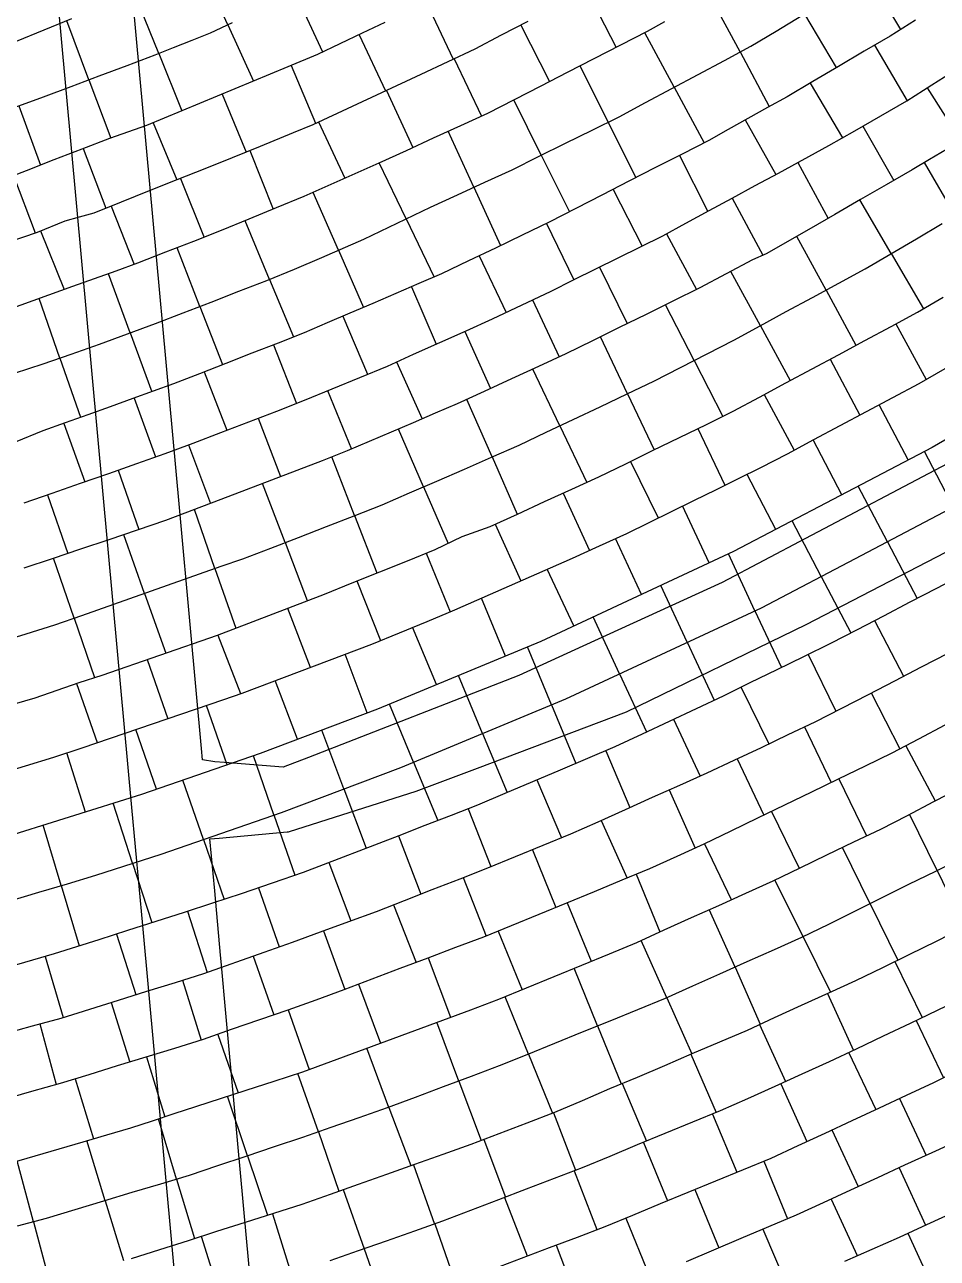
# Model space of a CAD drawing. Extents: x 720124 to 720679, y 1579628 to 1580856.
# Drawn here: x 720268.1 to 720329.2, y 1580350.2 to 1580432.8 of the extents above; entities that cross this region are included whole.
import ezdxf

# ---------------------------------------------------------------- set-up
doc = ezdxf.new("R2010")
doc.units = 0
doc.layers.add('10016_0502_PANTES', color=7, linetype='Continuous')
doc.layers.add('AGROCAD PLL', color=7, linetype='Continuous')
doc.layers.add('GT01-0010016-0502', color=30, linetype='Continuous', lineweight=25)

msp = doc.modelspace()

# ---------------------------------------------------------------- linework, layer by layer
at = {"layer": '10016_0502_PANTES'}
for points in [[(720382.511, 1580440.161), (720373.103, 1580432.314), (720369.644, 1580429.769), (720359.696, 1580422.448), (720345.488, 1580412.624), (720339.982, 1580409.357), (720335.926, 1580406.949), (720329.897, 1580403.372), (720320.416, 1580398.369), (720314.821, 1580395.417), (720305.498, 1580391.149), (720304.961, 1580390.903), (720301.225, 1580389.192), (720287.142, 1580383.716), (720287.142, 1580383.716), (720285.449, 1580383.057), (720281.507, 1580383.374), (720280.869, 1580383.425), (720280.052, 1580383.556), (720279.983, 1580384.306), (720279.244, 1580392.369), (720278.504, 1580400.433), (720276.072, 1580426.94), (720270.309, 1580489.763)], [(720268.439, 1580455.262), (720274.046, 1580394.001), (720275.294, 1580380.364), (720276.016, 1580372.472), (720280.262, 1580326.083), (720285.825, 1580265.298), (720287.867, 1580242.982), (720294.408, 1580231.714), (720294.408, 1580231.714), (720320.137, 1580187.392), (720334.755, 1580162.21), (720355.713, 1580126.107), (720361.404, 1580116.303), (720363.627, 1580112.287), (720365.639, 1580108.498), (720372.713, 1580094.882), (720384.837, 1580071.561)], [(720336.727, 1580168.72), (720292.867, 1580243.87), (720286.406, 1580314.29), (720286.219, 1580316.336), (720281.631, 1580366.342), (720281.292, 1580370.042), (720281.251, 1580370.484), (720280.857, 1580374.783), (720280.539, 1580378.258), (720281.167, 1580378.315), (720285.705, 1580378.722), (720285.791, 1580378.734), (720285.875, 1580378.756), (720294.355, 1580381.444), (720298.452, 1580382.989), (720308.428, 1580386.752), (720320.453, 1580392.612), (720332.903, 1580399.058), (720347.853, 1580407.825), (720358.366, 1580414.876), (720368.883, 1580422.598), (720372.239, 1580425.062), (720386.124, 1580436.467)]]:
    msp.add_lwpolyline(points, dxfattribs=at)
at = {"layer": 'AGROCAD PLL', "color": 3, "true_color": 0x00ff00}
for points in [[(720281.727, 1580432.747), (720279.968, 1580436.576)], [(720324.629, 1580436.031), (720326.77, 1580432.434)], [(720324.629, 1580436.031), (720326.77, 1580432.434)], [(720277.113, 1580430.825), (720275.53, 1580434.758)], [(720295.046, 1580434.218), (720296.824, 1580430.452)], [(720316.03, 1580430.929), (720314.036, 1580434.667)], [(720320.337, 1580433.466), (720322.47, 1580429.881)], [(720320.337, 1580433.466), (720322.47, 1580429.881)], [(720272.434, 1580429.062), (720270.949, 1580433.019)], [(720301.346, 1580432.727), (720303.279, 1580428.948)], [(720290.523, 1580432.087), (720292.296, 1580428.331)], [(720285.97, 1580430.022), (720287.609, 1580426.16)], [(720307.2, 1580426.236), (720305.332, 1580430.001)], [(720272.434, 1580429.062), (720273.895, 1580425.17)], [(720272.434, 1580429.062), (720273.895, 1580425.17)], [(720292.353, 1580428.357), (720294.124, 1580424.534)], [(720311.622, 1580428.568), (720313.621, 1580424.841)], [(720311.622, 1580428.568), (720313.621, 1580424.841)], [(720328.545, 1580428.523), (720330.807, 1580424.985)], [(720281.353, 1580428.103), (720282.961, 1580424.23)], [(720267.749, 1580427.316), (720269.202, 1580423.361)], [(720267.749, 1580427.316), (720269.202, 1580423.361)], [(720287.816, 1580426.256), (720289.566, 1580422.477)], [(720307.2, 1580426.236), (720309.048, 1580422.509)], [(720307.2, 1580426.236), (720309.048, 1580422.509)], [(720316.378, 1580426.377), (720318.416, 1580422.723)], [(720324.247, 1580425.971), (720326.319, 1580422.328)], [(720283.204, 1580424.327), (720284.775, 1580420.411)], [(720302.72, 1580424.014), (720304.598, 1580420.228)], [(720302.72, 1580424.014), (720304.598, 1580420.228)], [(720311.981, 1580423.999), (720313.868, 1580420.263)], [(720319.887, 1580423.524), (720321.921, 1580419.794)], [(720289.138, 1580417.654), (720287.439, 1580421.534)], [(720326.143, 1580417.431), (720324.042, 1580421.023)], [(720273.916, 1580420.62), (720275.474, 1580416.703)], [(720303.073, 1580419.454), (720304.891, 1580415.673)], [(720269.207, 1580418.959), (720270.784, 1580415.031)], [(720311.095, 1580418.76), (720313.105, 1580415.026)], [(720279.869, 1580413.904), (720278.343, 1580417.823)], [(720289.138, 1580417.654), (720290.812, 1580413.83)], [(720289.138, 1580417.654), (720290.812, 1580413.83)], [(720298.567, 1580417.289), (720300.365, 1580413.499)], [(720275.198, 1580412.121), (720273.738, 1580416.084)], [(720306.619, 1580416.532), (720308.475, 1580412.747)], [(720284.531, 1580415.71), (720286.135, 1580411.853)], [(720284.531, 1580415.71), (720286.135, 1580411.853)], [(720294.021, 1580415.209), (720295.683, 1580411.374)], [(720270.487, 1580410.446), (720269.097, 1580414.421)], [(720302.129, 1580414.331), (720303.927, 1580410.521)], [(720321.783, 1580414.985), (720323.786, 1580411.296)], [(720321.783, 1580414.985), (720323.786, 1580411.296)], [(720279.869, 1580413.904), (720281.388, 1580410.003)], [(720279.869, 1580413.904), (720281.388, 1580410.003)], [(720312.959, 1580410.281), (720311.04, 1580414.012)], [(720289.426, 1580413.237), (720291.091, 1580409.358)], [(720317.387, 1580412.604), (720319.389, 1580408.937)], [(720317.387, 1580412.604), (720319.389, 1580408.937)], [(720326.454, 1580412.729), (720328.476, 1580409.003)], [(720275.198, 1580412.121), (720276.645, 1580408.191)], [(720275.198, 1580412.121), (720276.645, 1580408.191)], [(720297.592, 1580412.23), (720299.31, 1580408.399)], [(720308.483, 1580408.055), (720306.677, 1580411.859)], [(720284.805, 1580411.329), (720286.323, 1580407.412)], [(720270.487, 1580410.446), (720271.875, 1580406.477)], [(720270.487, 1580410.446), (720271.875, 1580406.477)], [(720293.033, 1580410.179), (720294.749, 1580406.373)], [(720312.959, 1580410.281), (720314.884, 1580406.541)], [(720312.959, 1580410.281), (720314.884, 1580406.541)], [(720322.049, 1580410.364), (720324.052, 1580406.63)], [(720280.146, 1580409.514), (720281.679, 1580405.621)], [(720303.966, 1580405.911), (720302.163, 1580409.71)], [(720275.463, 1580407.763), (720276.891, 1580403.823)], [(720288.415, 1580408.262), (720290.011, 1580404.345)], [(720299.423, 1580403.824), (720297.742, 1580407.678)], [(720308.483, 1580408.055), (720310.267, 1580404.296)], [(720308.483, 1580408.055), (720310.267, 1580404.296)], [(720317.646, 1580407.993), (720319.657, 1580404.288)], [(720327.278, 1580403.62), (720325.34, 1580407.315)], [(720270.757, 1580406.073), (720272.168, 1580402.169)], [(720283.771, 1580406.41), (720285.259, 1580402.508)], [(720294.84, 1580401.824), (720293.167, 1580405.691)], [(720303.966, 1580405.911), (720305.763, 1580402.124)], [(720303.966, 1580405.911), (720305.763, 1580402.124)], [(720313.195, 1580405.719), (720315.018, 1580401.927)], [(720279.096, 1580404.636), (720280.57, 1580400.71)], [(720290.226, 1580399.9), (720288.698, 1580403.823)], [(720299.423, 1580403.824), (720301.097, 1580399.986)], [(720299.423, 1580403.824), (720301.097, 1580399.986)], [(720308.7, 1580403.528), (720310.554, 1580399.743)], [(720330.319, 1580400.472), (720328.368, 1580404.192)], [(720274.392, 1580402.944), (720275.783, 1580398.963)], [(720285.564, 1580398.094), (720284.05, 1580402.042)], [(720318.422, 1580398.976), (720316.494, 1580402.651)], [(720325.891, 1580398.15), (720323.94, 1580401.87)], [(720269.671, 1580401.297), (720271.037, 1580397.368)], [(720304.176, 1580401.401), (720305.94, 1580397.563)], [(720280.874, 1580396.361), (720279.507, 1580400.308)], [(720313.956, 1580396.73), (720312.182, 1580400.542)], [(720321.463, 1580395.828), (720319.512, 1580399.547)], [(720276.161, 1580394.694), (720274.764, 1580398.62)], [(720299.629, 1580399.321), (720301.35, 1580395.526)], [(720285.564, 1580398.094), (720287.054, 1580394.208)], [(720285.564, 1580398.094), (720287.054, 1580394.208)], [(720271.448, 1580393.023), (720270.068, 1580397.042)], [(720295.024, 1580397.386), (720296.611, 1580393.455)], [(720317.025, 1580393.526), (720315.252, 1580397.333)], [(720280.874, 1580396.361), (720282.263, 1580392.355)], [(720280.874, 1580396.361), (720282.263, 1580392.355)], [(720304.89, 1580392.51), (720303.124, 1580396.304)], [(720312.492, 1580391.416), (720310.719, 1580395.223)], [(720285.73, 1580393.696), (720287.258, 1580389.745)], [(720300.314, 1580390.499), (720298.708, 1580394.368)], [(720271.448, 1580393.023), (720272.813, 1580389.05)], [(720271.448, 1580393.023), (720272.813, 1580389.05)], [(720307.959, 1580389.306), (720306.186, 1580393.113)], [(720317.025, 1580393.526), (720318.795, 1580389.724)], [(720317.025, 1580393.526), (720318.795, 1580389.724)], [(720325.037, 1580392.867), (720326.975, 1580389.147)], [(720295.696, 1580388.582), (720294.103, 1580392.419)], [(720281.067, 1580391.893), (720282.58, 1580387.979)], [(720303.408, 1580387.236), (720301.798, 1580391.115)], [(720291.069, 1580386.688), (720289.584, 1580390.624)], [(720320.582, 1580390.598), (720322.431, 1580386.802)], [(720276.342, 1580390.255), (720277.711, 1580386.304)], [(720271.603, 1580388.664), (720272.994, 1580384.702)], [(720286.391, 1580384.923), (720284.907, 1580388.856)], [(720298.79, 1580385.319), (720297.18, 1580389.198)], [(720316.092, 1580388.4), (720317.944, 1580384.617)], [(720324.805, 1580388.029), (720326.733, 1580384.282)], [(720281.691, 1580383.218), (720280.314, 1580387.193)], [(720294.172, 1580383.402), (720292.562, 1580387.281)], [(720311.572, 1580386.261), (720313.345, 1580382.454)], [(720276.966, 1580381.582), (720275.579, 1580385.586)], [(720289.505, 1580381.609), (720288.023, 1580385.539)], [(720284.822, 1580379.858), (720283.447, 1580383.827)], [(720327.124, 1580384.49), (720329.093, 1580380.799)], [(720294.172, 1580383.402), (720295.798, 1580379.484)], [(720294.172, 1580383.402), (720295.798, 1580379.484)], [(720315.832, 1580383.619), (720317.613, 1580379.844)], [(720280.097, 1580378.221), (720278.723, 1580382.19)], [(720302.433, 1580382.206), (720304.074, 1580378.337)], [(720322.64, 1580382.281), (720324.48, 1580378.453)], [(720275.359, 1580376.625), (720274.064, 1580380.64)], [(720297.822, 1580380.274), (720299.343, 1580376.412)], [(720318.141, 1580380.099), (720319.98, 1580376.295)], [(720329.215, 1580376.14), (720327.37, 1580379.907)], [(720329.215, 1580376.14), (720327.37, 1580379.907)], [(720270.587, 1580375.133), (720269.385, 1580379.175)], [(720306.723, 1580379.494), (720308.462, 1580375.637)], [(720293.165, 1580378.455), (720294.649, 1580374.56)], [(720302.122, 1580377.537), (720303.704, 1580373.677)], [(720324.736, 1580373.919), (720322.89, 1580377.688)], [(720324.736, 1580373.919), (720322.89, 1580377.688)], [(720275.359, 1580376.625), (720276.642, 1580372.652)], [(720275.359, 1580376.625), (720276.642, 1580372.652)], [(720288.493, 1580376.674), (720289.979, 1580372.774)], [(720297.482, 1580375.675), (720299.033, 1580371.752)], [(720309.073, 1580375.888), (720310.655, 1580372.027)], [(720329.215, 1580376.14), (720331.062, 1580372.369)], [(720270.587, 1580375.133), (720271.79, 1580371.091)], [(720270.587, 1580375.133), (720271.79, 1580371.091)], [(720283.79, 1580374.977), (720285.169, 1580371.024)], [(720304.45, 1580373.983), (720306.053, 1580370.07)], [(720324.736, 1580373.919), (720326.584, 1580370.146)], [(720315.688, 1580369.665), (720313.969, 1580373.528)], [(720315.688, 1580369.665), (720313.969, 1580373.528)], [(720288.14, 1580372.109), (720289.561, 1580368.179)], [(720299.827, 1580372.078), (720301.431, 1580368.164)], [(720311.121, 1580367.63), (720309.408, 1580371.458)], [(720311.121, 1580367.63), (720309.408, 1580371.458)], [(720269.512, 1580370.38), (720270.705, 1580366.301)], [(720283.439, 1580370.407), (720284.819, 1580366.473)], [(720295.158, 1580370.291), (720296.647, 1580366.324)], [(720315.688, 1580369.665), (720317.381, 1580365.859)], [(720326.39, 1580370.051), (720328.228, 1580366.299)], [(720306.492, 1580365.739), (720304.931, 1580369.607)], [(720306.492, 1580365.739), (720304.931, 1580369.607)], [(720278.704, 1580368.803), (720279.951, 1580364.793)], [(720290.48, 1580368.525), (720291.956, 1580364.592)], [(720273.932, 1580367.311), (720275.172, 1580363.323)], [(720301.862, 1580363.852), (720300.296, 1580367.697)], [(720301.862, 1580363.852), (720300.296, 1580367.697)], [(720321.871, 1580367.912), (720323.622, 1580364.102)], [(720285.784, 1580366.809), (720287.179, 1580362.822)], [(720269.145, 1580365.87), (720270.251, 1580361.816)], [(720297.2, 1580362.046), (720295.722, 1580365.982)], [(720297.2, 1580362.046), (720295.722, 1580365.982)], [(720306.492, 1580365.739), (720308.059, 1580361.857)], [(720317.323, 1580365.833), (720319.077, 1580362.017)], [(720327.813, 1580366.102), (720329.635, 1580362.265)], [(720292.519, 1580360.289), (720291.033, 1580364.246)], [(720292.519, 1580360.289), (720291.033, 1580364.246)], [(720323.301, 1580363.949), (720325.11, 1580360.136)], [(720276.292, 1580363.669), (720277.514, 1580359.66)], [(720287.798, 1580358.64), (720286.434, 1580362.563)], [(720287.798, 1580358.64), (720286.434, 1580362.563)], [(720271.514, 1580362.196), (720272.736, 1580358.187)], [(720297.2, 1580362.046), (720298.689, 1580358.08)], [(720308.134, 1580361.889), (720309.772, 1580358.028)], [(720318.752, 1580361.872), (720320.487, 1580357.996)], [(720283.059, 1580357.047), (720281.719, 1580361.035)], [(720283.059, 1580357.047), (720281.719, 1580361.035)], [(720326.706, 1580360.878), (720328.478, 1580357.073)], [(720292.519, 1580360.289), (720293.982, 1580356.39)], [(720314.183, 1580359.843), (720315.804, 1580355.943)], [(720278.311, 1580355.482), (720277.086, 1580359.519)], [(720278.311, 1580355.482), (720277.086, 1580359.519)], [(720287.798, 1580358.64), (720289.174, 1580354.683)], [(720322.169, 1580358.776), (720323.935, 1580354.985)], [(720273.524, 1580354.038), (720272.297, 1580358.061)], [(720273.524, 1580354.038), (720272.297, 1580358.061)], [(720309.559, 1580357.94), (720311.16, 1580354.033)], [(720268.728, 1580352.626), (720267.644, 1580356.703)], [(720268.728, 1580352.626), (720267.644, 1580356.703)], [(720283.059, 1580357.047), (720284.398, 1580353.064)], [(720294.159, 1580356.452), (720295.566, 1580352.475)], [(720317.625, 1580356.692), (720319.206, 1580352.833)], [(720304.932, 1580356.047), (720306.443, 1580352.105)], [(720326.669, 1580356.241), (720328.434, 1580352.401)], [(720289.447, 1580354.78), (720290.855, 1580350.819)], [(720313.002, 1580354.787), (720314.601, 1580350.883)], [(720273.524, 1580354.038), (720274.747, 1580350.028)], [(720300.262, 1580354.26), (720301.765, 1580350.341)], [(720322.126, 1580354.153), (720323.868, 1580350.364)], [(720284.716, 1580353.165), (720285.985, 1580349.155)], [(720295.589, 1580352.483), (720296.972, 1580348.527)], [(720308.379, 1580352.882), (720309.973, 1580348.99)], [(720279.948, 1580351.657), (720281.223, 1580347.61)], [(720317.552, 1580352.135), (720319.173, 1580348.312)], [(720327.262, 1580351.862), (720329.007, 1580348.066)], [(720290.872, 1580350.825), (720292.246, 1580346.871)], [(720303.718, 1580351.074), (720305.208, 1580347.106)]]:
    msp.add_lwpolyline(points, dxfattribs=at)
at = {"layer": 'AGROCAD PLL', "color": 1, "true_color": 0xff0000}
for points in [[(720305.79, 1580435.018), (720307.738, 1580431.232)], [(720286.284, 1580434.806), (720288.081, 1580430.934)], [(720286.284, 1580434.806), (720288.081, 1580430.934)], [(720325.032, 1580431.387), (720327.207, 1580427.668)], [(720296.881, 1580430.479), (720298.708, 1580426.628)], [(720320.724, 1580428.849), (720322.88, 1580425.186)], [(720272.043, 1580424.462), (720273.569, 1580420.482)], [(720278.561, 1580422.471), (720280.146, 1580418.523)], [(720298.202, 1580421.874), (720299.988, 1580417.966)], [(720298.202, 1580421.874), (720299.988, 1580417.966)], [(720307.526, 1580421.728), (720309.473, 1580417.943)], [(720315.493, 1580421.139), (720317.545, 1580417.326)], [(720284.531, 1580415.71), (720282.899, 1580419.637)], [(720293.672, 1580419.76), (720295.544, 1580415.865)], [(720293.672, 1580419.76), (720295.544, 1580415.865)], [(720326.143, 1580417.431), (720328.298, 1580413.748)], [(720326.143, 1580417.431), (720328.298, 1580413.748)], [(720325.891, 1580398.15), (720327.884, 1580394.35)], [(720325.891, 1580398.15), (720327.884, 1580394.35)], [(720290.383, 1580395.526), (720291.967, 1580391.543)], [(720321.463, 1580395.828), (720323.449, 1580392.04)], [(720321.463, 1580395.828), (720323.449, 1580392.04)], [(720276.161, 1580394.694), (720277.587, 1580390.686)], [(720276.161, 1580394.694), (720277.587, 1580390.686)], [(720312.492, 1580391.416), (720314.299, 1580387.534)], [(720312.492, 1580391.416), (720314.299, 1580387.534)], [(720307.959, 1580389.306), (720309.769, 1580385.417)], [(720307.959, 1580389.306), (720309.769, 1580385.417)], [(720303.408, 1580387.236), (720305.037, 1580383.31)], [(720303.408, 1580387.236), (720305.037, 1580383.31)], [(720298.79, 1580385.319), (720300.433, 1580381.362)], [(720298.79, 1580385.319), (720300.433, 1580381.362)], [(720289.505, 1580381.609), (720291.005, 1580377.632)], [(720289.505, 1580381.609), (720291.005, 1580377.632)], [(720311.286, 1580381.538), (720313.022, 1580377.635)], [(720284.822, 1580379.858), (720286.219, 1580375.825)], [(720284.822, 1580379.858), (720286.219, 1580375.825)], [(720280.097, 1580378.221), (720281.489, 1580374.204)], [(720280.097, 1580378.221), (720281.489, 1580374.204)], [(720320.254, 1580371.702), (720318.362, 1580375.517)], [(720320.254, 1580371.702), (720318.362, 1580375.517)], [(720279.04, 1580373.415), (720280.359, 1580369.326)], [(720274.28, 1580371.887), (720275.587, 1580367.833)], [(720301.862, 1580363.852), (720303.469, 1580359.907)], [(720312.734, 1580363.85), (720314.416, 1580359.939)]]:
    msp.add_lwpolyline(points, dxfattribs=at)
at = {"layer": 'AGROCAD PLL', "color": 5, "true_color": 0x0000ff}
for points in [[(720281.727, 1580432.747), (720283.46, 1580428.978)], [(720281.727, 1580432.747), (720283.46, 1580428.978)], [(720311.622, 1580428.568), (720309.662, 1580432.221)], [(720277.113, 1580430.825), (720278.659, 1580426.985)], [(720277.113, 1580430.825), (720278.659, 1580426.985)], [(720316.03, 1580430.929), (720317.981, 1580427.271)], [(720316.03, 1580430.929), (720317.981, 1580427.271)], [(720302.72, 1580424.014), (720300.882, 1580427.72)], [(720276.735, 1580426.186), (720278.318, 1580422.373)], [(720298.202, 1580421.874), (720296.49, 1580425.621)], [(720293.672, 1580419.76), (720291.874, 1580423.499)], [(720330.456, 1580419.961), (720328.371, 1580423.525)], [(720267.38, 1580422.658), (720268.843, 1580418.821)], [(720321.783, 1580414.985), (720319.829, 1580418.586)], [(720317.387, 1580412.604), (720315.398, 1580416.246)], [(720322.85, 1580401.298), (720320.925, 1580404.968)], [(720294.84, 1580401.824), (720296.478, 1580398.039)], [(720294.84, 1580401.824), (720296.478, 1580398.039)], [(720290.226, 1580399.9), (720291.722, 1580396.058)], [(720290.226, 1580399.9), (720291.722, 1580396.058)], [(720309.423, 1580394.62), (720307.685, 1580398.355)], [(720320.35, 1580385.759), (720322.122, 1580382.027)], [(720272.205, 1580380.058), (720270.966, 1580384.014)], [(720307.037, 1580384.158), (720308.647, 1580380.361)], [(720313.642, 1580377.917), (720315.434, 1580374.191)], [(720292.828, 1580373.846), (720294.353, 1580369.99)], [(720320.254, 1580371.702), (720322.085, 1580368.01)], [(720311.121, 1580367.63), (720312.799, 1580363.878)], [(720281.059, 1580365.175), (720282.426, 1580361.265)], [(720303.534, 1580359.931), (720305.004, 1580356.075)], [(720298.863, 1580358.146), (720300.334, 1580354.288)], [(720278.311, 1580355.482), (720279.513, 1580351.52)], [(720268.728, 1580352.626), (720269.793, 1580348.616)]]:
    msp.add_lwpolyline(points, dxfattribs=at)
at = {"layer": 'GT01-0010016-0502'}
for points in [[(720376.311, 1580436.948), (720368.159, 1580430.398), (720359.786, 1580424.125), (720352.661, 1580419.125), (720345.398, 1580414.327), (720337.219, 1580409.267), (720328.892, 1580404.467), (720322.243, 1580400.98), (720315.593, 1580397.492), (720302.679, 1580391.481), (720291.764, 1580386.95), (720283.902, 1580383.984), (720275.961, 1580381.233), (720266.251, 1580378.194)], [(720267.162, 1580374.102), (720269.078, 1580374.684), (720270.994, 1580375.254), (720272.91, 1580375.835), (720277.276, 1580377.244), (720285.331, 1580380.035), (720293.311, 1580383.045), (720304.371, 1580387.635), (720317.456, 1580393.726), (720324.187, 1580397.256), (720330.917, 1580400.786), (720339.373, 1580405.661), (720347.661, 1580410.788), (720355.025, 1580415.653), (720362.252, 1580420.724), (720370.734, 1580427.08), (720379.005, 1580433.725)], [(720267.466, 1580409.441), (720269.371, 1580410.056), (720271.254, 1580410.714), (720273.137, 1580411.362), (720276.891, 1580412.745), (720278.752, 1580413.469), (720280.613, 1580414.194), (720282.484, 1580414.919), (720284.345, 1580415.632), (720286.195, 1580416.401), (720288.033, 1580417.17), (720290.834, 1580418.396), (720295.299, 1580420.543), (720297.116, 1580421.378), (720298.943, 1580422.213), (720300.76, 1580423.037), (720302.544, 1580423.927), (720304.338, 1580424.817), (720306.133, 1580425.707), (720307.927, 1580426.597), (720309.689, 1580427.542), (720311.451, 1580428.476), (720313.212, 1580429.421), (720314.974, 1580430.366), (720316.746, 1580431.312), (720318.453, 1580432.334), (720320.171, 1580433.367)], [(720292.255, 1580432.9), (720290.74, 1580432.189), (720289.235, 1580431.479), (720287.73, 1580430.768), (720285.758, 1580429.932), (720276.298, 1580426.005), (720273.825, 1580425.146), (720271.964, 1580424.432), (720270.093, 1580423.708), (720268.232, 1580422.983), (720266.361, 1580422.269)], [(720310.969, 1580432.943), (720309.798, 1580432.291), (720308.026, 1580431.379), (720306.242, 1580430.467), (720304.458, 1580429.554), (720302.686, 1580428.642), (720300.902, 1580427.73), (720299.13, 1580426.818), (720297.302, 1580425.994), (720295.485, 1580425.159), (720293.669, 1580424.324), (720291.852, 1580423.49), (720286.832, 1580421.265), (720284.982, 1580420.496), (720283.143, 1580419.739), (720281.294, 1580418.97), (720279.433, 1580418.245), (720277.562, 1580417.521), (720275.701, 1580416.785), (720274.249, 1580416.263), (720272.785, 1580415.752), (720271.333, 1580415.23), (720267.073, 1580413.688)], [(720267.108, 1580418.214), (720268.991, 1580418.873), (720270.852, 1580419.62), (720271.81, 1580419.894), (720272.779, 1580420.168), (720274.629, 1580420.903), (720276.489, 1580421.65), (720278.35, 1580422.386), (720280.21, 1580423.133), (720282.06, 1580423.868), (720283.921, 1580424.615), (720286.135, 1580425.54), (720287.45, 1580426.086), (720294.682, 1580429.435), (720296.487, 1580430.292), (720298.293, 1580431.149), (720300.065, 1580432.072), (720301.849, 1580432.984)], [(720327.761, 1580433.057), (720326.065, 1580431.991), (720324.336, 1580430.98), (720322.619, 1580429.969), (720320.89, 1580428.946), (720319.172, 1580427.935), (720317.862, 1580427.204), (720316.552, 1580426.474), (720315.241, 1580425.743), (720313.931, 1580425.001), (720312.158, 1580424.089), (720310.375, 1580423.188), (720308.591, 1580422.276), (720306.819, 1580421.364), (720305.035, 1580420.452), (720303.252, 1580419.539), (720301.446, 1580418.671), (720299.651, 1580417.803), (720297.846, 1580416.946), (720296.04, 1580416.078), (720294.513, 1580415.423), (720292.976, 1580414.757), (720291.449, 1580414.101), (720289.912, 1580413.446), (720288.385, 1580412.791), (720286.847, 1580412.135), (720285.105, 1580411.445), (720283.352, 1580410.765), (720281.599, 1580410.086), (720279.846, 1580409.395), (720278.092, 1580408.716), (720275.371, 1580407.729), (720273.864, 1580407.185), (720272.358, 1580406.651), (720270.852, 1580406.107), (720269.346, 1580405.562), (720267.496, 1580404.805)], [(720267.504, 1580427.226), (720269.387, 1580427.918), (720271.258, 1580428.62), (720273.13, 1580429.323), (720275.002, 1580430.026), (720276.873, 1580430.728), (720278.11, 1580431.226), (720279.347, 1580431.724), (720280.584, 1580432.222), (720282.056, 1580432.899)], [(720271.262, 1580433.147), (720269.412, 1580432.389), (720267.562, 1580431.631)], [(720268.093, 1580400.748), (720269.987, 1580401.407), (720271.87, 1580402.065), (720273.763, 1580402.724), (720275.646, 1580403.382), (720277.54, 1580404.052), (720279.412, 1580404.755), (720281.272, 1580405.468), (720283.144, 1580406.171), (720285.016, 1580406.884), (720286.865, 1580407.631), (720288.726, 1580408.389), (720290.575, 1580409.147), (720292.425, 1580409.905), (720294.177, 1580410.695), (720295.93, 1580411.485), (720297.693, 1580412.275), (720299.445, 1580413.065), (720303.389, 1580414.926), (720304.883, 1580415.669), (720306.376, 1580416.413), (720307.87, 1580417.145), (720309.364, 1580417.889), (720310.857, 1580418.632), (720312.404, 1580419.465), (720313.951, 1580420.309), (720315.498, 1580421.141), (720317.044, 1580421.985), (720318.591, 1580422.817), (720321.974, 1580424.662), (720323.703, 1580425.662), (720325.443, 1580426.651), (720327.183, 1580427.652), (720328.867, 1580428.729), (720330.552, 1580429.795)], [(720329.844, 1580424.41), (720328.706, 1580423.725), (720327.558, 1580423.04), (720325.818, 1580422.04), (720324.089, 1580421.051), (720322.36, 1580420.051), (720320.632, 1580419.039), (720317.764, 1580417.421), (720316.851, 1580417.025), (720315.089, 1580416.08), (720313.327, 1580415.135), (720311.533, 1580414.256), (720309.738, 1580413.366), (720307.944, 1580412.487), (720306.149, 1580411.597), (720304.354, 1580410.718), (720302.538, 1580409.883), (720300.721, 1580409.048), (720298.905, 1580408.213), (720297.088, 1580407.378), (720295.615, 1580406.745), (720294.142, 1580406.113), (720292.68, 1580405.48), (720291.207, 1580404.858), (720289.734, 1580404.226), (720288.045, 1580403.569), (720286.346, 1580402.923), (720284.657, 1580402.278), (720282.968, 1580401.621), (720281.269, 1580400.975), (720277.558, 1580399.57), (720275.664, 1580398.923), (720273.77, 1580398.286), (720271.876, 1580397.65), (720269.982, 1580397.013), (720268.088, 1580396.377)], [(720266.33, 1580391.393), (720268.235, 1580391.985), (720270.151, 1580392.577), (720271.969, 1580393.202), (720279.845, 1580396.005), (720281.287, 1580396.504), (720282.739, 1580397.004), (720284.611, 1580397.729), (720286.471, 1580398.442), (720288.343, 1580399.167), (720290.204, 1580399.892), (720292.064, 1580400.616), (720293.903, 1580401.418), (720295.731, 1580402.209), (720297.569, 1580403.011), (720299.397, 1580403.813), (720301.235, 1580404.615), (720303.041, 1580405.472), (720304.846, 1580406.329), (720306.652, 1580407.186), (720308.458, 1580408.042), (720310.263, 1580408.899), (720312.047, 1580409.812), (720313.819, 1580410.724), (720315.603, 1580411.647), (720317.364, 1580412.592), (720319.115, 1580413.548), (720320.877, 1580414.493), (720322.638, 1580415.449), (720324.4, 1580416.405), (720326.118, 1580417.417), (720327.846, 1580418.428), (720329.564, 1580419.439)], [(720266.918, 1580387.148), (720268.845, 1580387.696), (720271.777, 1580388.726), (720273.33, 1580389.212), (720281.045, 1580391.884), (720288.199, 1580394.65), (720290.06, 1580395.397), (720291.91, 1580396.133), (720293.77, 1580396.88), (720295.62, 1580397.626), (720297.425, 1580398.494), (720299.308, 1580399.175), (720301.125, 1580399.999), (720302.941, 1580400.834), (720304.758, 1580401.669), (720306.574, 1580402.493), (720308.38, 1580403.372), (720310.174, 1580404.251), (720311.969, 1580405.13), (720313.775, 1580405.998), (720315.569, 1580406.877), (720317.331, 1580407.822), (720319.092, 1580408.778), (720320.854, 1580409.723), (720322.616, 1580410.668), (720324.377, 1580411.613), (720326.139, 1580412.558), (720327.901, 1580413.515), (720329.618, 1580414.526)], [(720266.267, 1580382.572), (720268.183, 1580383.142), (720270.099, 1580383.723), (720271.993, 1580384.36), (720273.887, 1580385.007), (720275.781, 1580385.655), (720277.675, 1580386.291), (720279.568, 1580386.938), (720281.462, 1580387.586), (720282.689, 1580388.017), (720291.38, 1580391.303), (720293.23, 1580392.061), (720295.079, 1580392.819), (720296.929, 1580393.587), (720304.809, 1580397.043), (720306.626, 1580397.878), (720308.453, 1580398.702), (720309.947, 1580399.446), (720311.441, 1580400.178), (720312.934, 1580400.911), (720314.439, 1580401.643), (720315.933, 1580402.376), (720317.426, 1580403.108), (720319.199, 1580404.042), (720320.96, 1580404.987), (720322.722, 1580405.921), (720324.495, 1580406.867), (720326.256, 1580407.801), (720328.018, 1580408.735), (720329.747, 1580409.746)], [(720330.958, 1580395.945), (720329.175, 1580395.022), (720327.402, 1580394.099), (720325.63, 1580393.176), (720323.857, 1580392.253), (720322.084, 1580391.33), (720320.279, 1580390.451), (720318.484, 1580389.572), (720316.69, 1580388.693), (720314.895, 1580387.814), (720313.089, 1580386.968), (720311.273, 1580386.122), (720309.467, 1580385.276), (720307.651, 1580384.419), (720305.812, 1580383.639), (720303.974, 1580382.859), (720302.135, 1580382.079), (720300.286, 1580381.3), (720298.447, 1580380.52), (720296.694, 1580379.829), (720294.93, 1580379.15), (720293.177, 1580378.459), (720286.773, 1580376.018), (720282.623, 1580374.57), (720280.719, 1580373.956), (720278.814, 1580373.342), (720276.909, 1580372.738), (720275.015, 1580372.124), (720273.11, 1580371.51), (720271.603, 1580371.032), (720270.107, 1580370.554), (720266.673, 1580369.55)], [(720266.733, 1580365.212), (720268.66, 1580365.738), (720270.587, 1580366.264), (720272.503, 1580366.867), (720274.408, 1580367.46), (720276.313, 1580368.063), (720278.229, 1580368.655), (720280.134, 1580369.247), (720284.18, 1580370.666), (720286.062, 1580371.347), (720287.945, 1580372.039), (720289.828, 1580372.719), (720291.699, 1580373.4), (720293.56, 1580374.135), (720295.421, 1580374.86), (720297.281, 1580375.596), (720299.142, 1580376.332), (720301.003, 1580377.078), (720302.852, 1580377.836), (720304.702, 1580378.594), (720306.529, 1580379.407), (720308.357, 1580380.231), (720310.174, 1580381.043), (720312.001, 1580381.856), (720313.829, 1580382.669), (720315.634, 1580383.526), (720317.451, 1580384.383), (720319.256, 1580385.24), (720321.062, 1580386.097), (720322.835, 1580387.009), (720324.618, 1580387.932), (720326.391, 1580388.844), (720328.174, 1580389.768), (720329.947, 1580390.68)], [(720329.73, 1580385.875), (720327.969, 1580384.941), (720326.196, 1580383.995), (720324.401, 1580383.127), (720322.596, 1580382.259), (720320.801, 1580381.38), (720318.996, 1580380.512), (720317.201, 1580379.644), (720315.406, 1580378.765), (720313.601, 1580377.897), (720311.784, 1580377.074), (720309.957, 1580376.25), (720308.107, 1580375.492), (720306.258, 1580374.723), (720304.408, 1580373.965), (720302.558, 1580373.208), (720300.709, 1580372.439), (720298.859, 1580371.681), (720296.987, 1580370.978), (720295.116, 1580370.276), (720293.244, 1580369.573), (720291.372, 1580368.859), (720289.501, 1580368.157), (720287.629, 1580367.454), (720285.746, 1580366.796), (720283.852, 1580366.137), (720281.959, 1580365.49), (720280.076, 1580364.831), (720278.16, 1580364.239), (720276.255, 1580363.658), (720274.339, 1580363.065), (720272.423, 1580362.473), (720270.518, 1580361.892), (720268.591, 1580361.344), (720266.675, 1580360.785)], [(720267.241, 1580356.584), (720268.834, 1580357.052), (720270.438, 1580357.52), (720272.042, 1580357.988), (720273.635, 1580358.444), (720275.239, 1580358.912), (720276.692, 1580359.39), (720278.144, 1580359.867), (720279.597, 1580360.345), (720282.955, 1580361.437), (720284.849, 1580362.051), (720286.754, 1580362.666), (720288.636, 1580363.357), (720290.508, 1580364.049), (720292.38, 1580364.751), (720294.263, 1580365.443), (720296.134, 1580366.135), (720298.006, 1580366.826), (720299.889, 1580367.529), (720301.727, 1580368.287), (720303.577, 1580369.044), (720305.427, 1580369.813), (720307.276, 1580370.571), (720309.126, 1580371.329), (720310.953, 1580372.164), (720312.77, 1580372.988), (720314.597, 1580373.811), (720316.414, 1580374.635), (720318.242, 1580375.459), (720320.047, 1580376.327), (720321.842, 1580377.184), (720323.647, 1580378.052), (720325.453, 1580378.92), (720327.226, 1580379.832), (720329.009, 1580380.755), (720330.782, 1580381.679)], [(720330.899, 1580376.965), (720329.104, 1580376.086), (720327.31, 1580375.196), (720325.526, 1580374.306), (720323.731, 1580373.427), (720321.937, 1580372.537), (720320.142, 1580371.647), (720318.315, 1580370.834), (720316.487, 1580370.021), (720314.66, 1580369.208), (720312.832, 1580368.395), (720311.015, 1580367.583), (720309.155, 1580366.825), (720307.305, 1580366.067), (720305.455, 1580365.32), (720303.606, 1580364.562), (720301.745, 1580363.805), (720299.896, 1580363.058), (720298.024, 1580362.355), (720296.152, 1580361.653), (720294.28, 1580360.95), (720292.409, 1580360.247), (720290.515, 1580359.589), (720288.632, 1580358.93), (720286.739, 1580358.272), (720284.845, 1580357.647), (720282.951, 1580357.01), (720281.046, 1580356.374), (720279.152, 1580355.737), (720277.236, 1580355.156), (720275.32, 1580354.586), (720273.415, 1580354.005), (720271.499, 1580353.434), (720269.583, 1580352.853), (720267.645, 1580352.338)], [(720275.283, 1580350.181), (720277.188, 1580350.784), (720279.093, 1580351.388), (720281.009, 1580351.991), (720282.914, 1580352.594), (720284.819, 1580353.198), (720286.724, 1580353.812), (720288.607, 1580354.481), (720290.489, 1580355.151), (720292.372, 1580355.82), (720294.266, 1580356.49), (720296.149, 1580357.16), (720298.031, 1580357.829), (720299.903, 1580358.543), (720301.764, 1580359.256), (720303.635, 1580359.97), (720305.474, 1580360.75), (720307.313, 1580361.541), (720309.151, 1580362.32), (720310.99, 1580363.1), (720312.828, 1580363.891), (720314.667, 1580364.671), (720316.516, 1580365.462), (720318.333, 1580366.297), (720320.15, 1580367.121), (720321.966, 1580367.956), (720323.783, 1580368.79), (720325.588, 1580369.659), (720327.383, 1580370.538), (720329.178, 1580371.405), (720330.961, 1580372.318)], [(720331.024, 1580367.637), (720329.218, 1580366.769), (720327.413, 1580365.912), (720325.607, 1580365.055), (720323.802, 1580364.187), (720321.996, 1580363.33), (720320.169, 1580362.506), (720318.352, 1580361.693), (720316.524, 1580360.869), (720314.697, 1580360.056), (720312.847, 1580359.287), (720310.998, 1580358.53), (720309.148, 1580357.772), (720307.299, 1580357.003), (720305.449, 1580356.245), (720303.588, 1580355.532), (720301.716, 1580354.818), (720299.856, 1580354.105), (720297.984, 1580353.38), (720296.113, 1580352.666), (720294.23, 1580352.008), (720292.347, 1580351.338), (720290.453, 1580350.68), (720288.57, 1580350.021)], [(720299.529, 1580349.487), (720301.39, 1580350.2), (720303.262, 1580350.903), (720305.134, 1580351.606), (720307.005, 1580352.319), (720308.855, 1580353.077), (720310.704, 1580353.846), (720312.554, 1580354.604), (720314.404, 1580355.361), (720316.253, 1580356.13), (720318.103, 1580356.888), (720319.919, 1580357.734), (720321.725, 1580358.569), (720323.542, 1580359.415), (720325.358, 1580360.25), (720327.175, 1580361.096), (720328.991, 1580361.942), (720330.517, 1580362.708)], [(720330.676, 1580358.072), (720328.86, 1580357.248), (720327.043, 1580356.413), (720325.227, 1580355.578), (720323.41, 1580354.743), (720321.593, 1580353.908), (720319.777, 1580353.074), (720317.927, 1580352.294), (720316.089, 1580351.514), (720314.25, 1580350.734), (720312.411, 1580349.954)], [(720323.042, 1580350.004), (720324.88, 1580350.805), (720326.708, 1580351.607), (720328.524, 1580352.442), (720330.341, 1580353.277)]]:
    msp.add_lwpolyline(points, dxfattribs=at)

doc.saveas('drawing.dxf')
